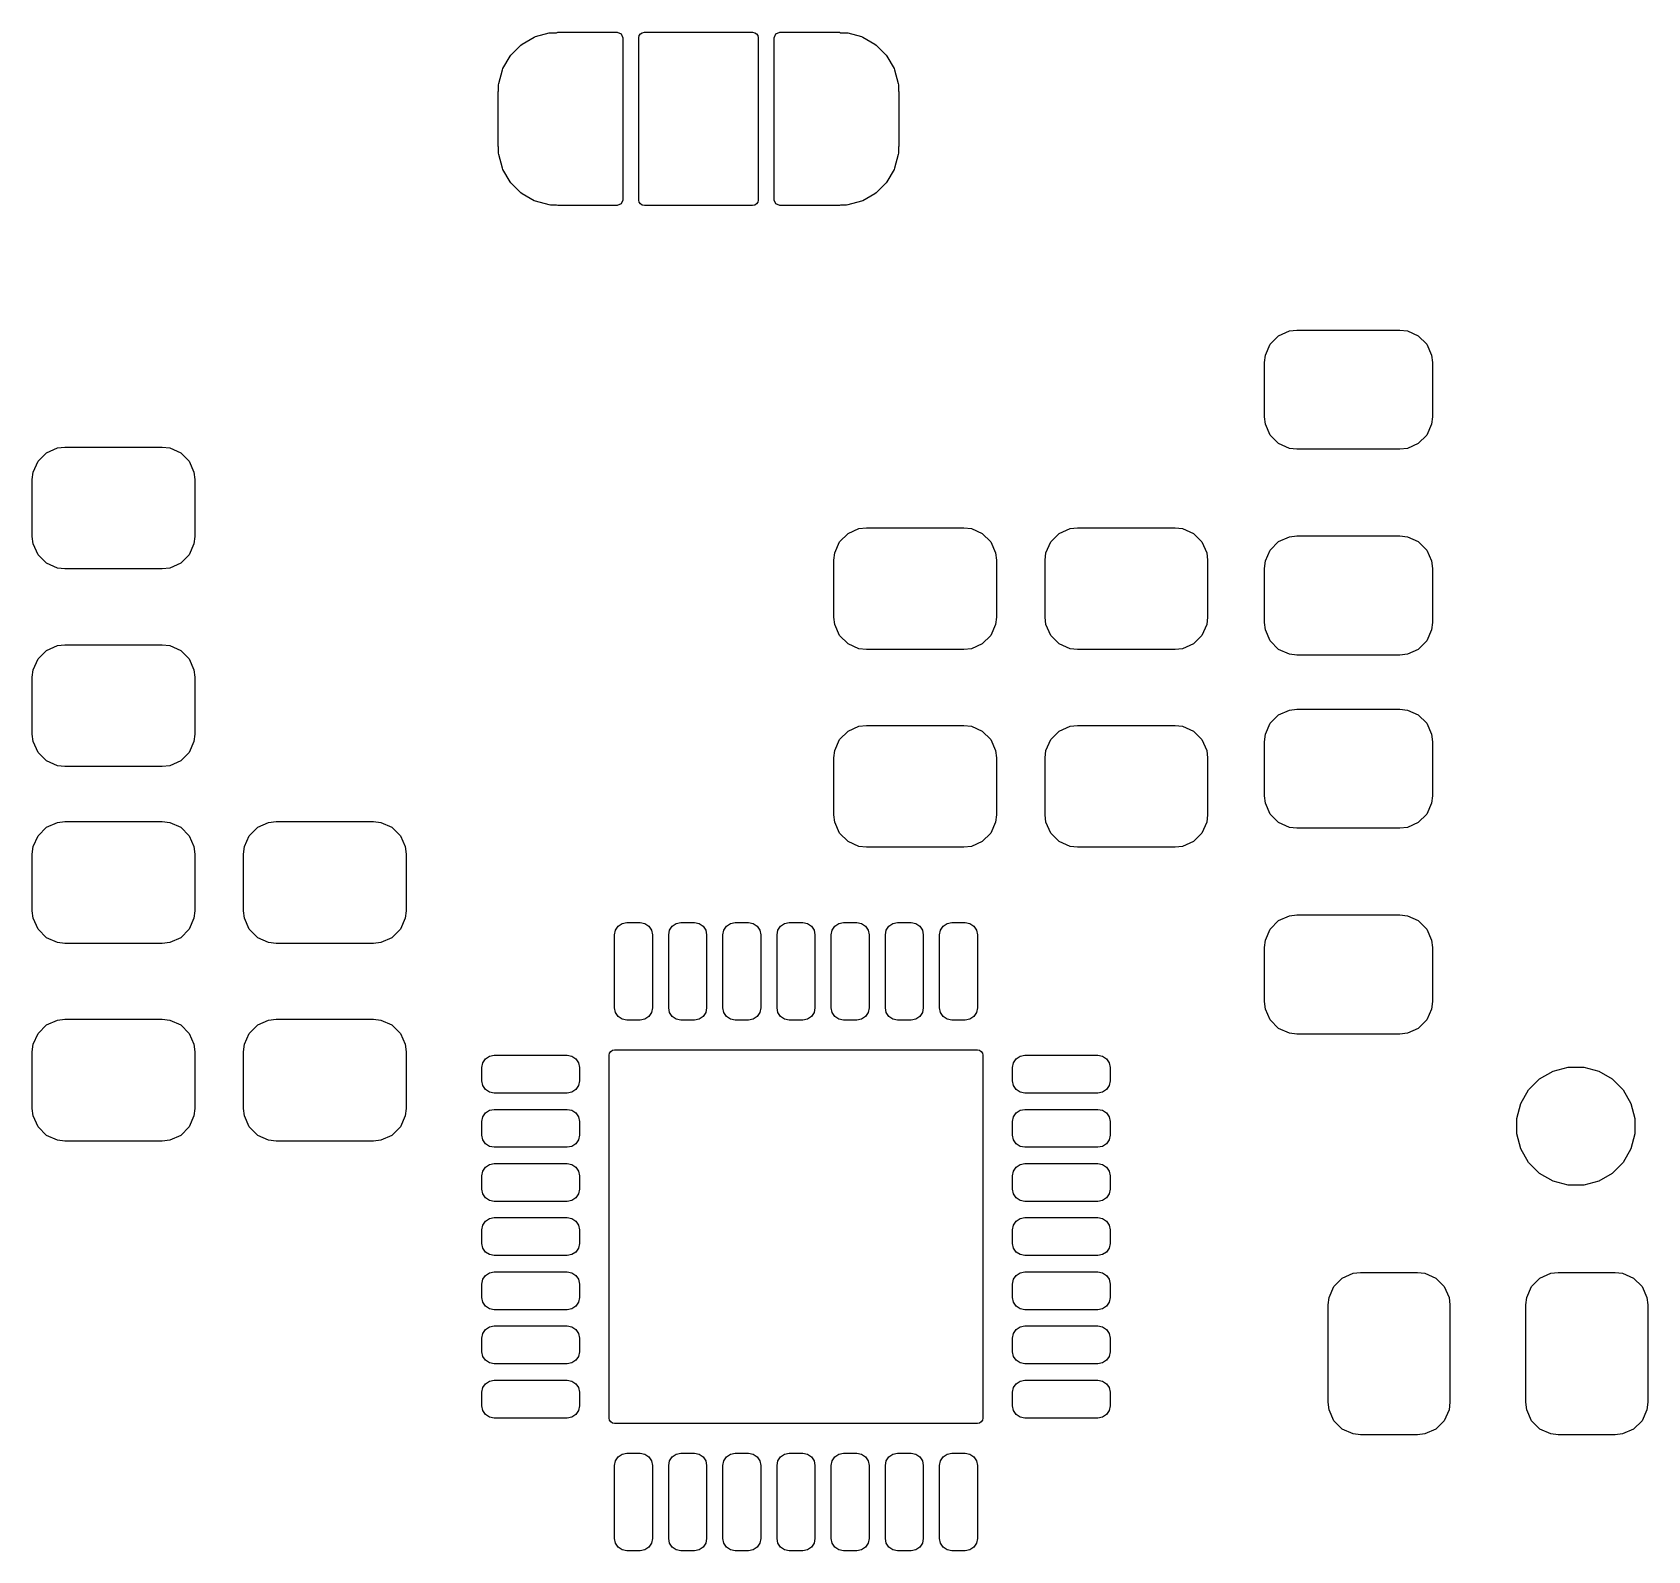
# Model space of a CAD drawing. Header units: inches. Extents: x 0.27 to 5.32, y 0.14 to 3.22.
# Drawn here: x 2.789 to 3.376, y 1.453 to 2.005 of the extents above; entities that cross this region are included whole.
import ezdxf

# ---------------------------------------------------------------- set-up
doc = ezdxf.new("R2010")
doc.units = ezdxf.units.IN
doc.header["$MEASUREMENT"] = 0
doc.layers.add('BLACK', color=250, linetype='CONTINUOUS')

msp = doc.modelspace()

# ---------------------------------------------------------------- linework, layer by layer
at = {"layer": 'BLACK', "linetype": 'CONTINUOUS'}
for p, q in [((2.9668, 2.00063), (2.97125, 2.0032)), ((2.97125, 2.0032), (2.97172, 2.0034)), ((2.97172, 2.0034), (2.97668, 2.00473)), ((2.97668, 2.00473), (2.97719, 2.00479)), ((2.97719, 2.00479), (2.97936, 2.00479)), ((2.97936, 2.00479), (2.97976, 2.00496)), ((2.97976, 2.00496), (3.00142, 2.00496)), ((3.00142, 2.00496), (3.00281, 2.00438)), ((3.00281, 2.00438), (3.00339, 2.00299)), ((3.00339, 2.00299), (3.00339, 1.94394)), ((3.00929, 2.00299), (3.00944, 2.00375)), ((3.00929, 1.94394), (3.00929, 2.00299)), ((3.00944, 2.00375), (3.00987, 2.00438)), ((3.00987, 2.00438), (3.01051, 2.00481)), ((3.01051, 2.00481), (3.01126, 2.00496)), ((3.01126, 2.00496), (3.05063, 2.00496)), ((3.05063, 2.00496), (3.05138, 2.00481)), ((3.05138, 2.00481), (3.05202, 2.00438)), ((3.05202, 2.00438), (3.05245, 2.00375)), ((3.05245, 2.00375), (3.0526, 2.00299)), ((3.0526, 2.00299), (3.0526, 1.94394)), ((3.0585, 2.00299), (3.05908, 2.00438)), ((3.0585, 1.94394), (3.0585, 2.00299)), ((3.05908, 2.00438), (3.06047, 2.00496)), ((3.06047, 2.00496), (3.08213, 2.00496)), ((3.08213, 2.00496), (3.08253, 2.00479)), ((3.08253, 2.00479), (3.0847, 2.00479)), ((3.0847, 2.00479), (3.0852, 2.00473)), ((3.0852, 2.00473), (3.09017, 2.0034)), ((3.09017, 2.0034), (3.09064, 2.0032)), ((3.09064, 2.0032), (3.09509, 2.00063)), ((2.95987, 1.99182), (2.96244, 1.99627)), ((2.96244, 1.99627), (2.96275, 1.99668)), ((2.96275, 1.99668), (2.96639, 2.00032)), ((2.96639, 2.00032), (2.9668, 2.00063)), ((3.09509, 2.00063), (3.0955, 2.00032)), ((3.0955, 2.00032), (3.09914, 1.99668)), ((3.09914, 1.99668), (3.09945, 1.99627)), ((3.09945, 1.99627), (3.10202, 1.99182)), ((2.95835, 1.98639), (2.95968, 1.99135)), ((2.95968, 1.99135), (2.95987, 1.99182)), ((3.10202, 1.99182), (3.10221, 1.99135)), ((3.10221, 1.99135), (3.10354, 1.98639)), ((2.95828, 1.98588), (2.95835, 1.98639)), ((2.95828, 1.98371), (2.95828, 1.98588)), ((3.10354, 1.98639), (3.10361, 1.98588)), ((3.10361, 1.98588), (3.10361, 1.98371)), ((2.95811, 1.98331), (2.95828, 1.98371)), ((2.95811, 1.96362), (2.95811, 1.98331)), ((3.10361, 1.98371), (3.10378, 1.98331)), ((3.10378, 1.98331), (3.10378, 1.96362)), ((2.95828, 1.96322), (2.95811, 1.96362)), ((2.95828, 1.96105), (2.95828, 1.96322)), ((2.95835, 1.96054), (2.95828, 1.96105)), ((3.10361, 1.96105), (3.10354, 1.96054)), ((3.10378, 1.96362), (3.10361, 1.96322)), ((3.10361, 1.96322), (3.10361, 1.96105)), ((2.95968, 1.95558), (2.95835, 1.96054)), ((2.95987, 1.9551), (2.95968, 1.95558)), ((2.96244, 1.95065), (2.95987, 1.9551)), ((3.10202, 1.9551), (3.09945, 1.95065)), ((3.10221, 1.95558), (3.10202, 1.9551)), ((3.10354, 1.96054), (3.10221, 1.95558)), ((2.96275, 1.95025), (2.96244, 1.95065)), ((2.96639, 1.94661), (2.96275, 1.95025)), ((3.09914, 1.95025), (3.0955, 1.94661)), ((3.09945, 1.95065), (3.09914, 1.95025)), ((2.9668, 1.9463), (2.96639, 1.94661)), ((2.97125, 1.94373), (2.9668, 1.9463)), ((2.97172, 1.94353), (2.97125, 1.94373)), ((2.97668, 1.9422), (2.97172, 1.94353)), ((3.00339, 1.94394), (3.00281, 1.94255)), ((3.00944, 1.94318), (3.00929, 1.94394)), ((3.0526, 1.94394), (3.05245, 1.94318)), ((3.05908, 1.94255), (3.0585, 1.94394)), ((3.09017, 1.94353), (3.0852, 1.9422)), ((3.09064, 1.94373), (3.09017, 1.94353)), ((3.09509, 1.9463), (3.09064, 1.94373)), ((3.0955, 1.94661), (3.09509, 1.9463)), ((2.97719, 1.94214), (2.97668, 1.9422)), ((2.97936, 1.94214), (2.97719, 1.94214)), ((2.97976, 1.94197), (2.97936, 1.94214)), ((3.00142, 1.94197), (2.97976, 1.94197)), ((3.00281, 1.94255), (3.00142, 1.94197)), ((3.00987, 1.94255), (3.00944, 1.94318)), ((3.01051, 1.94212), (3.00987, 1.94255)), ((3.01126, 1.94197), (3.01051, 1.94212)), ((3.05063, 1.94197), (3.01126, 1.94197)), ((3.05138, 1.94212), (3.05063, 1.94197)), ((3.05202, 1.94255), (3.05138, 1.94212)), ((3.05245, 1.94318), (3.05202, 1.94255)), ((3.06047, 1.94197), (3.05908, 1.94255)), ((3.08213, 1.94197), (3.06047, 1.94197)), ((3.08253, 1.94214), (3.08213, 1.94197)), ((3.0847, 1.94214), (3.08253, 1.94214)), ((3.0852, 1.9422), (3.0847, 1.94214)), ((3.24179, 1.89463), (3.24576, 1.89638)), ((3.24576, 1.89638), (3.24846, 1.89669)), ((3.24846, 1.89669), (3.28587, 1.89669)), ((3.28587, 1.89669), (3.28857, 1.89638)), ((3.28857, 1.89638), (3.29254, 1.89463)), ((3.23697, 1.88759), (3.23872, 1.89156)), ((3.23872, 1.89156), (3.24179, 1.89463)), ((3.29254, 1.89463), (3.29561, 1.89156)), ((3.29561, 1.89156), (3.29736, 1.88759)), ((3.23665, 1.88488), (3.23697, 1.88759)), ((3.23665, 1.8652), (3.23665, 1.88488)), ((3.29736, 1.88759), (3.29768, 1.88488)), ((3.29768, 1.88488), (3.29768, 1.8652)), ((3.23697, 1.86249), (3.23665, 1.8652)), ((3.23872, 1.85852), (3.23697, 1.86249)), ((3.29736, 1.86249), (3.29561, 1.85852)), ((3.29768, 1.8652), (3.29736, 1.86249)), ((3.24179, 1.85545), (3.23872, 1.85852)), ((3.24576, 1.8537), (3.24179, 1.85545)), ((3.29254, 1.85545), (3.28857, 1.8537)), ((3.29561, 1.85852), (3.29254, 1.85545)), ((2.79089, 1.84904), (2.79396, 1.85211)), ((2.79396, 1.85211), (2.79793, 1.85386)), ((2.79793, 1.85386), (2.80063, 1.85417)), ((2.80063, 1.85417), (2.83606, 1.85417)), ((2.83606, 1.85417), (2.83877, 1.85386)), ((2.83877, 1.85386), (2.84274, 1.85211)), ((2.84274, 1.85211), (2.84581, 1.84904)), ((3.24846, 1.85339), (3.24576, 1.8537)), ((3.28587, 1.85339), (3.24846, 1.85339)), ((3.28857, 1.8537), (3.28587, 1.85339)), ((2.78882, 1.84236), (2.78913, 1.84507)), ((2.78913, 1.84507), (2.79089, 1.84904)), ((2.84581, 1.84904), (2.84756, 1.84507)), ((2.84756, 1.84507), (2.84787, 1.84236)), ((2.78882, 1.82169), (2.78882, 1.84236)), ((2.84787, 1.84236), (2.84787, 1.82169)), ((2.78913, 1.81899), (2.78882, 1.82169)), ((2.84787, 1.82169), (2.84756, 1.81899)), ((3.08222, 1.81971), (3.08529, 1.82278)), ((3.08529, 1.82278), (3.08926, 1.82453)), ((3.08926, 1.82453), (3.09197, 1.82484)), ((3.09197, 1.82484), (3.1274, 1.82484)), ((3.1274, 1.82484), (3.13011, 1.82453)), ((3.13011, 1.82453), (3.13408, 1.82278)), ((3.13408, 1.82278), (3.13715, 1.81971)), ((3.159, 1.81971), (3.16207, 1.82278)), ((3.16207, 1.82278), (3.16604, 1.82453)), ((3.16604, 1.82453), (3.16874, 1.82484)), ((3.16874, 1.82484), (3.20417, 1.82484)), ((3.20417, 1.82484), (3.20688, 1.82453)), ((3.20688, 1.82453), (3.21085, 1.82278)), ((3.21085, 1.82278), (3.21392, 1.81971)), ((3.24179, 1.81982), (3.24576, 1.82158)), ((3.24576, 1.82158), (3.24846, 1.82189)), ((3.24846, 1.82189), (3.28587, 1.82189)), ((3.28587, 1.82189), (3.28857, 1.82158)), ((3.28857, 1.82158), (3.29254, 1.81982)), ((2.79089, 1.81502), (2.78913, 1.81899)), ((2.79396, 1.81195), (2.79089, 1.81502)), ((2.84581, 1.81502), (2.84274, 1.81195)), ((2.84756, 1.81899), (2.84581, 1.81502)), ((3.08016, 1.81303), (3.08047, 1.81574)), ((3.08047, 1.81574), (3.08222, 1.81971)), ((3.13715, 1.81971), (3.1389, 1.81574)), ((3.1389, 1.81574), (3.13921, 1.81303)), ((3.15693, 1.81303), (3.15724, 1.81574)), ((3.15724, 1.81574), (3.159, 1.81971)), ((3.21392, 1.81971), (3.21567, 1.81574)), ((3.21567, 1.81574), (3.21598, 1.81303)), ((3.23697, 1.81278), (3.23872, 1.81675)), ((3.23872, 1.81675), (3.24179, 1.81982)), ((3.29254, 1.81982), (3.29561, 1.81675)), ((3.29561, 1.81675), (3.29736, 1.81278)), ((2.79793, 1.8102), (2.79396, 1.81195)), ((2.80063, 1.80988), (2.79793, 1.8102)), ((2.83606, 1.80988), (2.80063, 1.80988)), ((2.83877, 1.8102), (2.83606, 1.80988)), ((2.84274, 1.81195), (2.83877, 1.8102)), ((3.08016, 1.79236), (3.08016, 1.81303)), ((3.13921, 1.81303), (3.13921, 1.79236)), ((3.15693, 1.79236), (3.15693, 1.81303)), ((3.21598, 1.81303), (3.21598, 1.79236)), ((3.23665, 1.81008), (3.23697, 1.81278)), ((3.23665, 1.79039), (3.23665, 1.81008)), ((3.29736, 1.81278), (3.29768, 1.81008)), ((3.29768, 1.81008), (3.29768, 1.79039)), ((3.08047, 1.78966), (3.08016, 1.79236)), ((3.13921, 1.79236), (3.1389, 1.78966)), ((3.15724, 1.78966), (3.15693, 1.79236)), ((3.21598, 1.79236), (3.21567, 1.78966)), ((3.08222, 1.78569), (3.08047, 1.78966)), ((3.08529, 1.78262), (3.08222, 1.78569)), ((3.13715, 1.78569), (3.13408, 1.78262)), ((3.1389, 1.78966), (3.13715, 1.78569)), ((3.159, 1.78569), (3.15724, 1.78966)), ((3.16207, 1.78262), (3.159, 1.78569)), ((3.21392, 1.78569), (3.21085, 1.78262)), ((3.21567, 1.78966), (3.21392, 1.78569)), ((3.23697, 1.78769), (3.23665, 1.79039)), ((3.23872, 1.78372), (3.23697, 1.78769)), ((3.29736, 1.78769), (3.29561, 1.78372)), ((3.29768, 1.79039), (3.29736, 1.78769)), ((2.79089, 1.77719), (2.79396, 1.78026)), ((2.79396, 1.78026), (2.79793, 1.78201)), ((2.79793, 1.78201), (2.80063, 1.78232)), ((2.80063, 1.78232), (2.83606, 1.78232)), ((2.83606, 1.78232), (2.83877, 1.78201)), ((2.83877, 1.78201), (2.84274, 1.78026)), ((2.84274, 1.78026), (2.84581, 1.77719)), ((3.08926, 1.78086), (3.08529, 1.78262)), ((3.09197, 1.78055), (3.08926, 1.78086)), ((3.1274, 1.78055), (3.09197, 1.78055)), ((3.13011, 1.78086), (3.1274, 1.78055)), ((3.13408, 1.78262), (3.13011, 1.78086)), ((3.16604, 1.78086), (3.16207, 1.78262)), ((3.16874, 1.78055), (3.16604, 1.78086)), ((3.20417, 1.78055), (3.16874, 1.78055)), ((3.20688, 1.78086), (3.20417, 1.78055)), ((3.21085, 1.78262), (3.20688, 1.78086)), ((3.24179, 1.78065), (3.23872, 1.78372)), ((3.24576, 1.7789), (3.24179, 1.78065)), ((3.29254, 1.78065), (3.28857, 1.7789)), ((3.29561, 1.78372), (3.29254, 1.78065)), ((2.78882, 1.77051), (2.78913, 1.77322)), ((2.78913, 1.77322), (2.79089, 1.77719)), ((2.84581, 1.77719), (2.84756, 1.77322)), ((2.84756, 1.77322), (2.84787, 1.77051)), ((3.24846, 1.77858), (3.24576, 1.7789)), ((3.28587, 1.77858), (3.24846, 1.77858)), ((3.28857, 1.7789), (3.28587, 1.77858)), ((2.78882, 1.74984), (2.78882, 1.77051)), ((2.84787, 1.77051), (2.84787, 1.74984)), ((3.23872, 1.75376), (3.24179, 1.75683)), ((3.24179, 1.75683), (3.24576, 1.75858)), ((3.24576, 1.75858), (3.24846, 1.7589)), ((3.24846, 1.7589), (3.28587, 1.7589)), ((3.28587, 1.7589), (3.28857, 1.75858)), ((3.28857, 1.75858), (3.29254, 1.75683)), ((3.29254, 1.75683), (3.29561, 1.75376)), ((2.78913, 1.74714), (2.78882, 1.74984)), ((2.84787, 1.74984), (2.84756, 1.74714)), ((3.08222, 1.74786), (3.08529, 1.75093)), ((3.08529, 1.75093), (3.08926, 1.75268)), ((3.08926, 1.75268), (3.09197, 1.75299)), ((3.09197, 1.75299), (3.1274, 1.75299)), ((3.1274, 1.75299), (3.13011, 1.75268)), ((3.13011, 1.75268), (3.13408, 1.75093)), ((3.13408, 1.75093), (3.13715, 1.74786)), ((3.159, 1.74786), (3.16207, 1.75093)), ((3.16207, 1.75093), (3.16604, 1.75268)), ((3.16604, 1.75268), (3.16874, 1.75299)), ((3.16874, 1.75299), (3.20417, 1.75299)), ((3.20417, 1.75299), (3.20688, 1.75268)), ((3.20688, 1.75268), (3.21085, 1.75093)), ((3.21085, 1.75093), (3.21392, 1.74786)), ((3.23665, 1.74709), (3.23697, 1.74979)), ((3.23697, 1.74979), (3.23872, 1.75376)), ((3.29561, 1.75376), (3.29736, 1.74979)), ((3.29736, 1.74979), (3.29768, 1.74709)), ((2.79089, 1.74317), (2.78913, 1.74714)), ((2.84756, 1.74714), (2.84581, 1.74317)), ((3.08016, 1.74118), (3.08047, 1.74389)), ((3.08047, 1.74389), (3.08222, 1.74786)), ((3.13715, 1.74786), (3.1389, 1.74389)), ((3.1389, 1.74389), (3.13921, 1.74118)), ((3.15693, 1.74118), (3.15724, 1.74389)), ((3.15724, 1.74389), (3.159, 1.74786)), ((3.21392, 1.74786), (3.21567, 1.74389)), ((3.21567, 1.74389), (3.21598, 1.74118)), ((3.23665, 1.7274), (3.23665, 1.74709)), ((3.29768, 1.74709), (3.29768, 1.7274)), ((2.79396, 1.7401), (2.79089, 1.74317)), ((2.79793, 1.73835), (2.79396, 1.7401)), ((2.80063, 1.73803), (2.79793, 1.73835)), ((2.83606, 1.73803), (2.80063, 1.73803)), ((2.83877, 1.73835), (2.83606, 1.73803)), ((2.84274, 1.7401), (2.83877, 1.73835)), ((2.84581, 1.74317), (2.84274, 1.7401)), ((3.08016, 1.72051), (3.08016, 1.74118)), ((3.13921, 1.74118), (3.13921, 1.72051)), ((3.15693, 1.72051), (3.15693, 1.74118)), ((3.21598, 1.74118), (3.21598, 1.72051)), ((3.23697, 1.7247), (3.23665, 1.7274)), ((3.29768, 1.7274), (3.29736, 1.7247)), ((3.08047, 1.71781), (3.08016, 1.72051)), ((3.13921, 1.72051), (3.1389, 1.71781)), ((3.15724, 1.71781), (3.15693, 1.72051)), ((3.21598, 1.72051), (3.21567, 1.71781)), ((3.23872, 1.72073), (3.23697, 1.7247)), ((3.24179, 1.71766), (3.23872, 1.72073)), ((3.29561, 1.72073), (3.29254, 1.71766)), ((3.29736, 1.7247), (3.29561, 1.72073)), ((2.79089, 1.71291), (2.79396, 1.71598)), ((2.79396, 1.71598), (2.79793, 1.71774)), ((2.79793, 1.71774), (2.80063, 1.71805)), ((2.80063, 1.71805), (2.83606, 1.71805)), ((2.83606, 1.71805), (2.83877, 1.71774)), ((2.83877, 1.71774), (2.84274, 1.71598)), ((2.84274, 1.71598), (2.84581, 1.71291)), ((2.86766, 1.71291), (2.87073, 1.71598)), ((2.87073, 1.71598), (2.8747, 1.71774)), ((2.8747, 1.71774), (2.8774, 1.71805)), ((2.8774, 1.71805), (2.91283, 1.71805)), ((2.91283, 1.71805), (2.91554, 1.71774)), ((2.91554, 1.71774), (2.91951, 1.71598)), ((2.91951, 1.71598), (2.92258, 1.71291)), ((3.08222, 1.71384), (3.08047, 1.71781)), ((3.1389, 1.71781), (3.13715, 1.71384)), ((3.159, 1.71384), (3.15724, 1.71781)), ((3.21567, 1.71781), (3.21392, 1.71384)), ((3.24576, 1.7159), (3.24179, 1.71766)), ((3.24846, 1.71559), (3.24576, 1.7159)), ((3.28587, 1.71559), (3.24846, 1.71559)), ((3.28857, 1.7159), (3.28587, 1.71559)), ((3.29254, 1.71766), (3.28857, 1.7159)), ((2.78882, 1.70624), (2.78913, 1.70894)), ((2.78913, 1.70894), (2.79089, 1.71291)), ((2.84581, 1.71291), (2.84756, 1.70894)), ((2.84756, 1.70894), (2.84787, 1.70624)), ((2.86559, 1.70624), (2.8659, 1.70894)), ((2.8659, 1.70894), (2.86766, 1.71291)), ((2.92258, 1.71291), (2.92433, 1.70894)), ((2.92433, 1.70894), (2.92465, 1.70624)), ((3.08529, 1.71077), (3.08222, 1.71384)), ((3.08926, 1.70901), (3.08529, 1.71077)), ((3.09197, 1.7087), (3.08926, 1.70901)), ((3.1274, 1.7087), (3.09197, 1.7087)), ((3.13011, 1.70901), (3.1274, 1.7087)), ((3.13408, 1.71077), (3.13011, 1.70901)), ((3.13715, 1.71384), (3.13408, 1.71077)), ((3.16207, 1.71077), (3.159, 1.71384)), ((3.16604, 1.70901), (3.16207, 1.71077)), ((3.16874, 1.7087), (3.16604, 1.70901)), ((3.20417, 1.7087), (3.16874, 1.7087)), ((3.20688, 1.70901), (3.20417, 1.7087)), ((3.21085, 1.71077), (3.20688, 1.70901)), ((3.21392, 1.71384), (3.21085, 1.71077)), ((2.78882, 1.68557), (2.78882, 1.70624)), ((2.84787, 1.70624), (2.84787, 1.68557)), ((2.86559, 1.68557), (2.86559, 1.70624)), ((2.92465, 1.70624), (2.92465, 1.68557)), ((2.78913, 1.68287), (2.78882, 1.68557)), ((2.84787, 1.68557), (2.84756, 1.68287)), ((2.8659, 1.68287), (2.86559, 1.68557)), ((2.92465, 1.68557), (2.92433, 1.68287)), ((2.79089, 1.6789), (2.78913, 1.68287)), ((2.84756, 1.68287), (2.84581, 1.6789)), ((2.86766, 1.6789), (2.8659, 1.68287)), ((2.92433, 1.68287), (2.92258, 1.6789)), ((3.00077, 1.6786), (3.00173, 1.68004)), ((3.00173, 1.68004), (3.00317, 1.681)), ((3.00317, 1.681), (3.00486, 1.68134)), ((3.00486, 1.68134), (3.00978, 1.68134)), ((3.00978, 1.68134), (3.01148, 1.681)), ((3.01148, 1.681), (3.01292, 1.68004)), ((3.01292, 1.68004), (3.01388, 1.6786)), ((3.02046, 1.6786), (3.02142, 1.68004)), ((3.02142, 1.68004), (3.02285, 1.681)), ((3.02285, 1.681), (3.02455, 1.68134)), ((3.02455, 1.68134), (3.02947, 1.68134)), ((3.02947, 1.68134), (3.03116, 1.681)), ((3.03116, 1.681), (3.0326, 1.68004)), ((3.0326, 1.68004), (3.03356, 1.6786)), ((3.04014, 1.6786), (3.0411, 1.68004)), ((3.0411, 1.68004), (3.04254, 1.681)), ((3.04254, 1.681), (3.04423, 1.68134)), ((3.04423, 1.68134), (3.04915, 1.68134)), ((3.04915, 1.68134), (3.05085, 1.681)), ((3.05085, 1.681), (3.05229, 1.68004)), ((3.05229, 1.68004), (3.05325, 1.6786)), ((3.05983, 1.6786), (3.06079, 1.68004)), ((3.06079, 1.68004), (3.06222, 1.681)), ((3.06222, 1.681), (3.06392, 1.68134)), ((3.06392, 1.68134), (3.06884, 1.68134)), ((3.06884, 1.68134), (3.07053, 1.681)), ((3.07053, 1.681), (3.07197, 1.68004)), ((3.07197, 1.68004), (3.07293, 1.6786)), ((3.07951, 1.6786), (3.08047, 1.68004)), ((3.08047, 1.68004), (3.08191, 1.681)), ((3.08191, 1.681), (3.0836, 1.68134)), ((3.0836, 1.68134), (3.08852, 1.68134)), ((3.08852, 1.68134), (3.09022, 1.681)), ((3.09022, 1.681), (3.09166, 1.68004)), ((3.09166, 1.68004), (3.09262, 1.6786)), ((3.0992, 1.6786), (3.10016, 1.68004)), ((3.10016, 1.68004), (3.10159, 1.681)), ((3.10159, 1.681), (3.10329, 1.68134)), ((3.10329, 1.68134), (3.10821, 1.68134)), ((3.10821, 1.68134), (3.1099, 1.681)), ((3.1099, 1.681), (3.11134, 1.68004)), ((3.11134, 1.68004), (3.1123, 1.6786)), ((3.11888, 1.6786), (3.11984, 1.68004)), ((3.11984, 1.68004), (3.12128, 1.681)), ((3.12128, 1.681), (3.12297, 1.68134)), ((3.12297, 1.68134), (3.12789, 1.68134)), ((3.12789, 1.68134), (3.12959, 1.681)), ((3.12959, 1.681), (3.13103, 1.68004)), ((3.13103, 1.68004), (3.13199, 1.6786)), ((3.23872, 1.67896), (3.24179, 1.68203)), ((3.24179, 1.68203), (3.24576, 1.68378)), ((3.24576, 1.68378), (3.24846, 1.68409)), ((3.24846, 1.68409), (3.28587, 1.68409)), ((3.28587, 1.68409), (3.28857, 1.68378)), ((3.28857, 1.68378), (3.29254, 1.68203)), ((3.29254, 1.68203), (3.29561, 1.67896)), ((2.79396, 1.67583), (2.79089, 1.6789)), ((2.79793, 1.67407), (2.79396, 1.67583)), ((2.80063, 1.67376), (2.79793, 1.67407)), ((2.83606, 1.67376), (2.80063, 1.67376)), ((2.83877, 1.67407), (2.83606, 1.67376)), ((2.84274, 1.67583), (2.83877, 1.67407)), ((2.84581, 1.6789), (2.84274, 1.67583)), ((2.87073, 1.67583), (2.86766, 1.6789)), ((2.8747, 1.67407), (2.87073, 1.67583)), ((2.8774, 1.67376), (2.8747, 1.67407)), ((2.91283, 1.67376), (2.8774, 1.67376)), ((2.91554, 1.67407), (2.91283, 1.67376)), ((2.91951, 1.67583), (2.91554, 1.67407)), ((2.92258, 1.6789), (2.91951, 1.67583)), ((3.00043, 1.67691), (3.00077, 1.6786)), ((3.00043, 1.65033), (3.00043, 1.67691)), ((3.01388, 1.6786), (3.01421, 1.67691)), ((3.01421, 1.67691), (3.01421, 1.65033)), ((3.02012, 1.67691), (3.02046, 1.6786)), ((3.02012, 1.65033), (3.02012, 1.67691)), ((3.03356, 1.6786), (3.0339, 1.67691)), ((3.0339, 1.67691), (3.0339, 1.65033)), ((3.0398, 1.67691), (3.04014, 1.6786)), ((3.0398, 1.65033), (3.0398, 1.67691)), ((3.05325, 1.6786), (3.05358, 1.67691)), ((3.05358, 1.67691), (3.05358, 1.65033)), ((3.05949, 1.67691), (3.05983, 1.6786)), ((3.05949, 1.65033), (3.05949, 1.67691)), ((3.07293, 1.6786), (3.07327, 1.67691)), ((3.07327, 1.67691), (3.07327, 1.65033)), ((3.07917, 1.67691), (3.07951, 1.6786)), ((3.07917, 1.65033), (3.07917, 1.67691)), ((3.09262, 1.6786), (3.09295, 1.67691)), ((3.09295, 1.67691), (3.09295, 1.65033)), ((3.09886, 1.67691), (3.0992, 1.6786)), ((3.09886, 1.65033), (3.09886, 1.67691)), ((3.1123, 1.6786), (3.11264, 1.67691)), ((3.11264, 1.67691), (3.11264, 1.65033)), ((3.11854, 1.67691), (3.11888, 1.6786)), ((3.11854, 1.65033), (3.11854, 1.67691)), ((3.13199, 1.6786), (3.13232, 1.67691)), ((3.13232, 1.67691), (3.13232, 1.65033)), ((3.23665, 1.67228), (3.23697, 1.67499)), ((3.23697, 1.67499), (3.23872, 1.67896)), ((3.29561, 1.67896), (3.29736, 1.67499)), ((3.29736, 1.67499), (3.29768, 1.67228)), ((3.23665, 1.6526), (3.23665, 1.67228)), ((3.29768, 1.67228), (3.29768, 1.6526)), ((3.00077, 1.64864), (3.00043, 1.65033)), ((3.01421, 1.65033), (3.01388, 1.64864)), ((3.02046, 1.64864), (3.02012, 1.65033)), ((3.0339, 1.65033), (3.03356, 1.64864)), ((3.04014, 1.64864), (3.0398, 1.65033)), ((3.05358, 1.65033), (3.05325, 1.64864)), ((3.05983, 1.64864), (3.05949, 1.65033)), ((3.07327, 1.65033), (3.07293, 1.64864)), ((3.07951, 1.64864), (3.07917, 1.65033)), ((3.09295, 1.65033), (3.09262, 1.64864)), ((3.0992, 1.64864), (3.09886, 1.65033)), ((3.11264, 1.65033), (3.1123, 1.64864)), ((3.11888, 1.64864), (3.11854, 1.65033)), ((3.13232, 1.65033), (3.13199, 1.64864)), ((3.23697, 1.64989), (3.23665, 1.6526)), ((3.23872, 1.64592), (3.23697, 1.64989)), ((3.29736, 1.64989), (3.29561, 1.64592)), ((3.29768, 1.6526), (3.29736, 1.64989)), ((2.79089, 1.64106), (2.79396, 1.64413)), ((2.79396, 1.64413), (2.79793, 1.64589)), ((2.79793, 1.64589), (2.80063, 1.6462)), ((2.80063, 1.6462), (2.83606, 1.6462)), ((2.83606, 1.6462), (2.83877, 1.64589)), ((2.83877, 1.64589), (2.84274, 1.64413)), ((2.84274, 1.64413), (2.84581, 1.64106)), ((2.86766, 1.64106), (2.87073, 1.64413)), ((2.87073, 1.64413), (2.8747, 1.64589)), ((2.8747, 1.64589), (2.8774, 1.6462)), ((2.8774, 1.6462), (2.91283, 1.6462)), ((2.91283, 1.6462), (2.91554, 1.64589)), ((2.91554, 1.64589), (2.91951, 1.64413)), ((2.91951, 1.64413), (2.92258, 1.64106)), ((3.00173, 1.6472), (3.00077, 1.64864)), ((3.00317, 1.64624), (3.00173, 1.6472)), ((3.00486, 1.64591), (3.00317, 1.64624)), ((3.00978, 1.64591), (3.00486, 1.64591)), ((3.01148, 1.64624), (3.00978, 1.64591)), ((3.01292, 1.6472), (3.01148, 1.64624)), ((3.01388, 1.64864), (3.01292, 1.6472)), ((3.02142, 1.6472), (3.02046, 1.64864)), ((3.02285, 1.64624), (3.02142, 1.6472)), ((3.02455, 1.64591), (3.02285, 1.64624)), ((3.02947, 1.64591), (3.02455, 1.64591)), ((3.03116, 1.64624), (3.02947, 1.64591)), ((3.0326, 1.6472), (3.03116, 1.64624)), ((3.03356, 1.64864), (3.0326, 1.6472)), ((3.0411, 1.6472), (3.04014, 1.64864)), ((3.04254, 1.64624), (3.0411, 1.6472)), ((3.04423, 1.64591), (3.04254, 1.64624)), ((3.04915, 1.64591), (3.04423, 1.64591)), ((3.05085, 1.64624), (3.04915, 1.64591)), ((3.05229, 1.6472), (3.05085, 1.64624)), ((3.05325, 1.64864), (3.05229, 1.6472)), ((3.06079, 1.6472), (3.05983, 1.64864)), ((3.06222, 1.64624), (3.06079, 1.6472)), ((3.06392, 1.64591), (3.06222, 1.64624)), ((3.06884, 1.64591), (3.06392, 1.64591)), ((3.07053, 1.64624), (3.06884, 1.64591)), ((3.07197, 1.6472), (3.07053, 1.64624)), ((3.07293, 1.64864), (3.07197, 1.6472)), ((3.08047, 1.6472), (3.07951, 1.64864)), ((3.08191, 1.64624), (3.08047, 1.6472)), ((3.0836, 1.64591), (3.08191, 1.64624)), ((3.08852, 1.64591), (3.0836, 1.64591)), ((3.09022, 1.64624), (3.08852, 1.64591)), ((3.09166, 1.6472), (3.09022, 1.64624)), ((3.09262, 1.64864), (3.09166, 1.6472)), ((3.10016, 1.6472), (3.0992, 1.64864)), ((3.10159, 1.64624), (3.10016, 1.6472)), ((3.10329, 1.64591), (3.10159, 1.64624)), ((3.10821, 1.64591), (3.10329, 1.64591)), ((3.1099, 1.64624), (3.10821, 1.64591)), ((3.11134, 1.6472), (3.1099, 1.64624)), ((3.1123, 1.64864), (3.11134, 1.6472)), ((3.11984, 1.6472), (3.11888, 1.64864)), ((3.12128, 1.64624), (3.11984, 1.6472)), ((3.12297, 1.64591), (3.12128, 1.64624)), ((3.12789, 1.64591), (3.12297, 1.64591)), ((3.12959, 1.64624), (3.12789, 1.64591)), ((3.13103, 1.6472), (3.12959, 1.64624)), ((3.13199, 1.64864), (3.13103, 1.6472)), ((3.24179, 1.64285), (3.23872, 1.64592)), ((3.29561, 1.64592), (3.29254, 1.64285)), ((2.78913, 1.63709), (2.79089, 1.64106)), ((2.84581, 1.64106), (2.84756, 1.63709)), ((2.8659, 1.63709), (2.86766, 1.64106)), ((2.92258, 1.64106), (2.92433, 1.63709)), ((3.24576, 1.6411), (3.24179, 1.64285)), ((3.24846, 1.64079), (3.24576, 1.6411)), ((3.28587, 1.64079), (3.24846, 1.64079)), ((3.28857, 1.6411), (3.28587, 1.64079)), ((3.29254, 1.64285), (3.28857, 1.6411)), ((2.78882, 1.63439), (2.78913, 1.63709)), ((2.78882, 1.61372), (2.78882, 1.63439)), ((2.84756, 1.63709), (2.84787, 1.63439)), ((2.84787, 1.63439), (2.84787, 1.61372)), ((2.86559, 1.63439), (2.8659, 1.63709)), ((2.86559, 1.61372), (2.86559, 1.63439)), ((2.92433, 1.63709), (2.92465, 1.63439)), ((2.92465, 1.63439), (2.92465, 1.61372)), ((2.9535, 1.63181), (2.95494, 1.63277)), ((2.95494, 1.63277), (2.95663, 1.63311)), ((2.95663, 1.63311), (2.98321, 1.63311)), ((2.98321, 1.63311), (2.9849, 1.63277)), ((2.9849, 1.63277), (2.98634, 1.63181)), ((2.99846, 1.63311), (2.99861, 1.63386)), ((2.99846, 1.50122), (2.99846, 1.63311)), ((2.99861, 1.63386), (2.99904, 1.6345)), ((2.99904, 1.6345), (2.99968, 1.63493)), ((2.99968, 1.63493), (3.00043, 1.63508)), ((3.00043, 1.63508), (3.13232, 1.63508)), ((3.13232, 1.63508), (3.13308, 1.63493)), ((3.13308, 1.63493), (3.13371, 1.6345)), ((3.13371, 1.6345), (3.13414, 1.63386)), ((3.13414, 1.63386), (3.13429, 1.63311)), ((3.13429, 1.63311), (3.13429, 1.50122)), ((3.14642, 1.63181), (3.14785, 1.63277)), ((3.14785, 1.63277), (3.14955, 1.63311)), ((3.14955, 1.63311), (3.17612, 1.63311)), ((3.17612, 1.63311), (3.17782, 1.63277)), ((3.17782, 1.63277), (3.17925, 1.63181)), ((2.9522, 1.62868), (2.95254, 1.63038)), ((2.9522, 1.62376), (2.9522, 1.62868)), ((2.95254, 1.63038), (2.9535, 1.63181)), ((2.98634, 1.63181), (2.9873, 1.63038)), ((2.9873, 1.63038), (2.98764, 1.62868)), ((2.98764, 1.62868), (2.98764, 1.62376)), ((3.14512, 1.62868), (3.14546, 1.63038)), ((3.14512, 1.62376), (3.14512, 1.62868)), ((3.14546, 1.63038), (3.14642, 1.63181)), ((3.17925, 1.63181), (3.18021, 1.63038)), ((3.18021, 1.63038), (3.18055, 1.62868)), ((3.18055, 1.62868), (3.18055, 1.62376)), ((3.33666, 1.6245), (3.34156, 1.62733)), ((3.34156, 1.62733), (3.34702, 1.62879)), ((3.34702, 1.62879), (3.35267, 1.62879)), ((3.35267, 1.62879), (3.35813, 1.62733)), ((3.35813, 1.62733), (3.36302, 1.6245)), ((2.95254, 1.62206), (2.9522, 1.62376)), ((2.9535, 1.62063), (2.95254, 1.62206)), ((2.95494, 1.61967), (2.9535, 1.62063)), ((2.98634, 1.62063), (2.9849, 1.61967)), ((2.9873, 1.62206), (2.98634, 1.62063)), ((2.98764, 1.62376), (2.9873, 1.62206)), ((3.14546, 1.62206), (3.14512, 1.62376)), ((3.14642, 1.62063), (3.14546, 1.62206)), ((3.14785, 1.61967), (3.14642, 1.62063)), ((3.17925, 1.62063), (3.17782, 1.61967)), ((3.18021, 1.62206), (3.17925, 1.62063)), ((3.18055, 1.62376), (3.18021, 1.62206)), ((3.32984, 1.61561), (3.33266, 1.6205)), ((3.33266, 1.6205), (3.33666, 1.6245)), ((3.36302, 1.6245), (3.36702, 1.6205)), ((3.36702, 1.6205), (3.36985, 1.61561)), ((2.95663, 1.61933), (2.95494, 1.61967)), ((2.98321, 1.61933), (2.95663, 1.61933)), ((2.9849, 1.61967), (2.98321, 1.61933)), ((3.14955, 1.61933), (3.14785, 1.61967)), ((3.17612, 1.61933), (3.14955, 1.61933)), ((3.17782, 1.61967), (3.17612, 1.61933)), ((3.32837, 1.61015), (3.32984, 1.61561)), ((3.36985, 1.61561), (3.37131, 1.61015)), ((2.78913, 1.61102), (2.78882, 1.61372)), ((2.79089, 1.60705), (2.78913, 1.61102)), ((2.84756, 1.61102), (2.84581, 1.60705)), ((2.84787, 1.61372), (2.84756, 1.61102)), ((2.8659, 1.61102), (2.86559, 1.61372)), ((2.86766, 1.60705), (2.8659, 1.61102)), ((2.92433, 1.61102), (2.92258, 1.60705)), ((2.92465, 1.61372), (2.92433, 1.61102)), ((2.9522, 1.609), (2.95254, 1.61069)), ((2.9522, 1.60407), (2.9522, 1.609)), ((2.95254, 1.61069), (2.9535, 1.61213)), ((2.9535, 1.61213), (2.95494, 1.61309)), ((2.95494, 1.61309), (2.95663, 1.61343)), ((2.95663, 1.61343), (2.98321, 1.61343)), ((2.98321, 1.61343), (2.9849, 1.61309)), ((2.9849, 1.61309), (2.98634, 1.61213)), ((2.98634, 1.61213), (2.9873, 1.61069)), ((2.9873, 1.61069), (2.98764, 1.609)), ((2.98764, 1.609), (2.98764, 1.60407)), ((3.14512, 1.609), (3.14546, 1.61069)), ((3.14512, 1.60407), (3.14512, 1.609)), ((3.14546, 1.61069), (3.14642, 1.61213)), ((3.14642, 1.61213), (3.14785, 1.61309)), ((3.14785, 1.61309), (3.14955, 1.61343)), ((3.14955, 1.61343), (3.17612, 1.61343)), ((3.17612, 1.61343), (3.17782, 1.61309)), ((3.17782, 1.61309), (3.17925, 1.61213)), ((3.17925, 1.61213), (3.18021, 1.61069)), ((3.18021, 1.61069), (3.18055, 1.609)), ((3.18055, 1.609), (3.18055, 1.60407)), ((3.32837, 1.6045), (3.32837, 1.61015)), ((3.37131, 1.61015), (3.37131, 1.6045)), ((2.79396, 1.60398), (2.79089, 1.60705)), ((2.79793, 1.60222), (2.79396, 1.60398)), ((2.84274, 1.60398), (2.83877, 1.60222)), ((2.84581, 1.60705), (2.84274, 1.60398)), ((2.87073, 1.60398), (2.86766, 1.60705)), ((2.8747, 1.60222), (2.87073, 1.60398)), ((2.91951, 1.60398), (2.91554, 1.60222)), ((2.92258, 1.60705), (2.91951, 1.60398)), ((2.95254, 1.60238), (2.9522, 1.60407)), ((2.98764, 1.60407), (2.9873, 1.60238)), ((3.14546, 1.60238), (3.14512, 1.60407)), ((3.18055, 1.60407), (3.18021, 1.60238)), ((3.32984, 1.59904), (3.32837, 1.6045)), ((3.37131, 1.6045), (3.36985, 1.59904)), ((2.80063, 1.60191), (2.79793, 1.60222)), ((2.83606, 1.60191), (2.80063, 1.60191)), ((2.83877, 1.60222), (2.83606, 1.60191)), ((2.8774, 1.60191), (2.8747, 1.60222)), ((2.91283, 1.60191), (2.8774, 1.60191)), ((2.91554, 1.60222), (2.91283, 1.60191)), ((2.9535, 1.60094), (2.95254, 1.60238)), ((2.95494, 1.59998), (2.9535, 1.60094)), ((2.95663, 1.59965), (2.95494, 1.59998)), ((2.98321, 1.59965), (2.95663, 1.59965)), ((2.9849, 1.59998), (2.98321, 1.59965)), ((2.98634, 1.60094), (2.9849, 1.59998)), ((2.9873, 1.60238), (2.98634, 1.60094)), ((3.14642, 1.60094), (3.14546, 1.60238)), ((3.14785, 1.59998), (3.14642, 1.60094)), ((3.14955, 1.59965), (3.14785, 1.59998)), ((3.17612, 1.59965), (3.14955, 1.59965)), ((3.17782, 1.59998), (3.17612, 1.59965)), ((3.17925, 1.60094), (3.17782, 1.59998)), ((3.18021, 1.60238), (3.17925, 1.60094)), ((3.33266, 1.59414), (3.32984, 1.59904)), ((3.36985, 1.59904), (3.36702, 1.59414)), ((2.95254, 1.59101), (2.9535, 1.59244)), ((2.9535, 1.59244), (2.95494, 1.5934)), ((2.95494, 1.5934), (2.95663, 1.59374)), ((2.95663, 1.59374), (2.98321, 1.59374)), ((2.98321, 1.59374), (2.9849, 1.5934)), ((2.9849, 1.5934), (2.98634, 1.59244)), ((2.98634, 1.59244), (2.9873, 1.59101)), ((3.14546, 1.59101), (3.14642, 1.59244)), ((3.14642, 1.59244), (3.14785, 1.5934)), ((3.14785, 1.5934), (3.14955, 1.59374)), ((3.14955, 1.59374), (3.17612, 1.59374)), ((3.17612, 1.59374), (3.17782, 1.5934)), ((3.17782, 1.5934), (3.17925, 1.59244)), ((3.17925, 1.59244), (3.18021, 1.59101)), ((3.33666, 1.59014), (3.33266, 1.59414)), ((3.36702, 1.59414), (3.36302, 1.59014)), ((2.9522, 1.58931), (2.95254, 1.59101)), ((2.9522, 1.58439), (2.9522, 1.58931)), ((2.9873, 1.59101), (2.98764, 1.58931)), ((2.98764, 1.58931), (2.98764, 1.58439)), ((3.14512, 1.58931), (3.14546, 1.59101)), ((3.14512, 1.58439), (3.14512, 1.58931)), ((3.18021, 1.59101), (3.18055, 1.58931)), ((3.18055, 1.58931), (3.18055, 1.58439)), ((3.34156, 1.58732), (3.33666, 1.59014)), ((3.34702, 1.58585), (3.34156, 1.58732)), ((3.35267, 1.58585), (3.34702, 1.58585)), ((3.35813, 1.58732), (3.35267, 1.58585)), ((3.36302, 1.59014), (3.35813, 1.58732)), ((2.95254, 1.58269), (2.9522, 1.58439)), ((2.9535, 1.58126), (2.95254, 1.58269)), ((2.95494, 1.5803), (2.9535, 1.58126)), ((2.95663, 1.57996), (2.95494, 1.5803)), ((2.98321, 1.57996), (2.95663, 1.57996)), ((2.9849, 1.5803), (2.98321, 1.57996)), ((2.98634, 1.58126), (2.9849, 1.5803)), ((2.9873, 1.58269), (2.98634, 1.58126)), ((2.98764, 1.58439), (2.9873, 1.58269)), ((3.14546, 1.58269), (3.14512, 1.58439)), ((3.14642, 1.58126), (3.14546, 1.58269)), ((3.14785, 1.5803), (3.14642, 1.58126)), ((3.14955, 1.57996), (3.14785, 1.5803)), ((3.17612, 1.57996), (3.14955, 1.57996)), ((3.17782, 1.5803), (3.17612, 1.57996)), ((3.17925, 1.58126), (3.17782, 1.5803)), ((3.18021, 1.58269), (3.17925, 1.58126)), ((3.18055, 1.58439), (3.18021, 1.58269)), ((2.9535, 1.57276), (2.95494, 1.57372)), ((2.95494, 1.57372), (2.95663, 1.57406)), ((2.95663, 1.57406), (2.98321, 1.57406)), ((2.98321, 1.57406), (2.9849, 1.57372)), ((2.9849, 1.57372), (2.98634, 1.57276)), ((3.14642, 1.57276), (3.14785, 1.57372)), ((3.14785, 1.57372), (3.14955, 1.57406)), ((3.14955, 1.57406), (3.17612, 1.57406)), ((3.17612, 1.57406), (3.17782, 1.57372)), ((3.17782, 1.57372), (3.17925, 1.57276)), ((2.9522, 1.56963), (2.95254, 1.57132)), ((2.9522, 1.5647), (2.9522, 1.56963)), ((2.95254, 1.57132), (2.9535, 1.57276)), ((2.98634, 1.57276), (2.9873, 1.57132)), ((2.9873, 1.57132), (2.98764, 1.56963)), ((2.98764, 1.56963), (2.98764, 1.5647)), ((3.14512, 1.56963), (3.14546, 1.57132)), ((3.14512, 1.5647), (3.14512, 1.56963)), ((3.14546, 1.57132), (3.14642, 1.57276)), ((3.17925, 1.57276), (3.18021, 1.57132)), ((3.18021, 1.57132), (3.18055, 1.56963)), ((3.18055, 1.56963), (3.18055, 1.5647)), ((2.95254, 1.56301), (2.9522, 1.5647)), ((2.9535, 1.56157), (2.95254, 1.56301)), ((2.9873, 1.56301), (2.98634, 1.56157)), ((2.98764, 1.5647), (2.9873, 1.56301)), ((3.14546, 1.56301), (3.14512, 1.5647)), ((3.14642, 1.56157), (3.14546, 1.56301)), ((3.18021, 1.56301), (3.17925, 1.56157)), ((3.18055, 1.5647), (3.18021, 1.56301)), ((2.95494, 1.56061), (2.9535, 1.56157)), ((2.95663, 1.56028), (2.95494, 1.56061)), ((2.98321, 1.56028), (2.95663, 1.56028)), ((2.9849, 1.56061), (2.98321, 1.56028)), ((2.98634, 1.56157), (2.9849, 1.56061)), ((3.14785, 1.56061), (3.14642, 1.56157)), ((3.14955, 1.56028), (3.14785, 1.56061)), ((3.17612, 1.56028), (3.14955, 1.56028)), ((3.17782, 1.56061), (3.17612, 1.56028)), ((3.17925, 1.56157), (3.17782, 1.56061)), ((2.9522, 1.54994), (2.95254, 1.55164)), ((2.95254, 1.55164), (2.9535, 1.55307)), ((2.9535, 1.55307), (2.95494, 1.55403)), ((2.95494, 1.55403), (2.95663, 1.55437)), ((2.95663, 1.55437), (2.98321, 1.55437)), ((2.98321, 1.55437), (2.9849, 1.55403)), ((2.9849, 1.55403), (2.98634, 1.55307)), ((2.98634, 1.55307), (2.9873, 1.55164)), ((2.9873, 1.55164), (2.98764, 1.54994)), ((3.14512, 1.54994), (3.14546, 1.55164)), ((3.14546, 1.55164), (3.14642, 1.55307)), ((3.14642, 1.55307), (3.14785, 1.55403)), ((3.14785, 1.55403), (3.14955, 1.55437)), ((3.14955, 1.55437), (3.17612, 1.55437)), ((3.17612, 1.55437), (3.17782, 1.55403)), ((3.17782, 1.55403), (3.17925, 1.55307)), ((3.17925, 1.55307), (3.18021, 1.55164)), ((3.18021, 1.55164), (3.18055, 1.54994)), ((3.26185, 1.54904), (3.26492, 1.55211)), ((3.26492, 1.55211), (3.26889, 1.55386)), ((3.26889, 1.55386), (3.27159, 1.55417)), ((3.27159, 1.55417), (3.29226, 1.55417)), ((3.29226, 1.55417), (3.29497, 1.55386)), ((3.29497, 1.55386), (3.29894, 1.55211)), ((3.29894, 1.55211), (3.30201, 1.54904)), ((3.3337, 1.54904), (3.33677, 1.55211)), ((3.33677, 1.55211), (3.34074, 1.55386)), ((3.34074, 1.55386), (3.34344, 1.55417)), ((3.34344, 1.55417), (3.36411, 1.55417)), ((3.36411, 1.55417), (3.36682, 1.55386)), ((3.36682, 1.55386), (3.37079, 1.55211)), ((3.37079, 1.55211), (3.37386, 1.54904)), ((2.9522, 1.54502), (2.9522, 1.54994)), ((2.95254, 1.54332), (2.9522, 1.54502)), ((2.98764, 1.54502), (2.9873, 1.54332)), ((2.98764, 1.54994), (2.98764, 1.54502)), ((3.14512, 1.54502), (3.14512, 1.54994)), ((3.14546, 1.54332), (3.14512, 1.54502)), ((3.18055, 1.54502), (3.18021, 1.54332)), ((3.18055, 1.54994), (3.18055, 1.54502)), ((3.25978, 1.54236), (3.2601, 1.54507)), ((3.2601, 1.54507), (3.26185, 1.54904)), ((3.30201, 1.54904), (3.30376, 1.54507)), ((3.30376, 1.54507), (3.30407, 1.54236)), ((3.33163, 1.54236), (3.33195, 1.54507)), ((3.33195, 1.54507), (3.3337, 1.54904)), ((3.37386, 1.54904), (3.37561, 1.54507)), ((3.37561, 1.54507), (3.37593, 1.54236)), ((2.9535, 1.54189), (2.95254, 1.54332)), ((2.95494, 1.54093), (2.9535, 1.54189)), ((2.95663, 1.54059), (2.95494, 1.54093)), ((2.98321, 1.54059), (2.95663, 1.54059)), ((2.9849, 1.54093), (2.98321, 1.54059)), ((2.98634, 1.54189), (2.9849, 1.54093)), ((2.9873, 1.54332), (2.98634, 1.54189)), ((3.14642, 1.54189), (3.14546, 1.54332)), ((3.14785, 1.54093), (3.14642, 1.54189)), ((3.14955, 1.54059), (3.14785, 1.54093)), ((3.17612, 1.54059), (3.14955, 1.54059)), ((3.17782, 1.54093), (3.17612, 1.54059)), ((3.17925, 1.54189), (3.17782, 1.54093)), ((3.18021, 1.54332), (3.17925, 1.54189)), ((3.25978, 1.50693), (3.25978, 1.54236)), ((3.30407, 1.54236), (3.30407, 1.50693)), ((3.33163, 1.50693), (3.33163, 1.54236)), ((3.37593, 1.54236), (3.37593, 1.50693)), ((2.95254, 1.53195), (2.9535, 1.53339)), ((2.9535, 1.53339), (2.95494, 1.53435)), ((2.95494, 1.53435), (2.95663, 1.53469)), ((2.95663, 1.53469), (2.98321, 1.53469)), ((2.98321, 1.53469), (2.9849, 1.53435)), ((2.9849, 1.53435), (2.98634, 1.53339)), ((2.98634, 1.53339), (2.9873, 1.53195)), ((3.14546, 1.53195), (3.14642, 1.53339)), ((3.14642, 1.53339), (3.14785, 1.53435)), ((3.14785, 1.53435), (3.14955, 1.53469)), ((3.14955, 1.53469), (3.17612, 1.53469)), ((3.17612, 1.53469), (3.17782, 1.53435)), ((3.17782, 1.53435), (3.17925, 1.53339)), ((3.17925, 1.53339), (3.18021, 1.53195)), ((2.9522, 1.53026), (2.95254, 1.53195)), ((2.9522, 1.52533), (2.9522, 1.53026)), ((2.9873, 1.53195), (2.98764, 1.53026)), ((2.98764, 1.53026), (2.98764, 1.52533)), ((3.14512, 1.53026), (3.14546, 1.53195)), ((3.14512, 1.52533), (3.14512, 1.53026)), ((3.18021, 1.53195), (3.18055, 1.53026)), ((3.18055, 1.53026), (3.18055, 1.52533)), ((2.95254, 1.52364), (2.9522, 1.52533)), ((2.9535, 1.5222), (2.95254, 1.52364)), ((2.95494, 1.52124), (2.9535, 1.5222)), ((2.95663, 1.52091), (2.95494, 1.52124)), ((2.98321, 1.52091), (2.95663, 1.52091)), ((2.9849, 1.52124), (2.98321, 1.52091)), ((2.98634, 1.5222), (2.9849, 1.52124)), ((2.9873, 1.52364), (2.98634, 1.5222)), ((2.98764, 1.52533), (2.9873, 1.52364)), ((3.14546, 1.52364), (3.14512, 1.52533)), ((3.14642, 1.5222), (3.14546, 1.52364)), ((3.14785, 1.52124), (3.14642, 1.5222)), ((3.14955, 1.52091), (3.14785, 1.52124)), ((3.17612, 1.52091), (3.14955, 1.52091)), ((3.17782, 1.52124), (3.17612, 1.52091)), ((3.17925, 1.5222), (3.17782, 1.52124)), ((3.18021, 1.52364), (3.17925, 1.5222)), ((3.18055, 1.52533), (3.18021, 1.52364)), ((2.95494, 1.51466), (2.95663, 1.515)), ((2.95663, 1.515), (2.98321, 1.515)), ((2.98321, 1.515), (2.9849, 1.51466)), ((3.14785, 1.51466), (3.14955, 1.515)), ((3.14955, 1.515), (3.17612, 1.515)), ((3.17612, 1.515), (3.17782, 1.51466)), ((2.9522, 1.51057), (2.95254, 1.51227)), ((2.9522, 1.50565), (2.9522, 1.51057)), ((2.95254, 1.51227), (2.9535, 1.5137)), ((2.9535, 1.5137), (2.95494, 1.51466)), ((2.9849, 1.51466), (2.98634, 1.5137)), ((2.98634, 1.5137), (2.9873, 1.51227)), ((2.9873, 1.51227), (2.98764, 1.51057)), ((2.98764, 1.51057), (2.98764, 1.50565)), ((3.14512, 1.51057), (3.14546, 1.51227)), ((3.14512, 1.50565), (3.14512, 1.51057)), ((3.14546, 1.51227), (3.14642, 1.5137)), ((3.14642, 1.5137), (3.14785, 1.51466)), ((3.17782, 1.51466), (3.17925, 1.5137)), ((3.17925, 1.5137), (3.18021, 1.51227)), ((3.18021, 1.51227), (3.18055, 1.51057)), ((3.18055, 1.51057), (3.18055, 1.50565)), ((2.95254, 1.50395), (2.9522, 1.50565)), ((2.9535, 1.50252), (2.95254, 1.50395)), ((2.9873, 1.50395), (2.98634, 1.50252)), ((2.98764, 1.50565), (2.9873, 1.50395)), ((3.14546, 1.50395), (3.14512, 1.50565)), ((3.14642, 1.50252), (3.14546, 1.50395)), ((3.18021, 1.50395), (3.17925, 1.50252)), ((3.18055, 1.50565), (3.18021, 1.50395)), ((3.2601, 1.50422), (3.25978, 1.50693)), ((3.26185, 1.50025), (3.2601, 1.50422)), ((3.30376, 1.50422), (3.30201, 1.50025)), ((3.30407, 1.50693), (3.30376, 1.50422)), ((3.33195, 1.50422), (3.33163, 1.50693)), ((3.3337, 1.50025), (3.33195, 1.50422)), ((3.37561, 1.50422), (3.37386, 1.50025)), ((3.37593, 1.50693), (3.37561, 1.50422)), ((2.95494, 1.50156), (2.9535, 1.50252)), ((2.95663, 1.50122), (2.95494, 1.50156)), ((2.98321, 1.50122), (2.95663, 1.50122)), ((2.9849, 1.50156), (2.98321, 1.50122)), ((2.98634, 1.50252), (2.9849, 1.50156)), ((2.99861, 1.50047), (2.99846, 1.50122)), ((2.99904, 1.49983), (2.99861, 1.50047)), ((2.99968, 1.4994), (2.99904, 1.49983)), ((3.00043, 1.49925), (2.99968, 1.4994)), ((3.13232, 1.49925), (3.00043, 1.49925)), ((3.13308, 1.4994), (3.13232, 1.49925)), ((3.13371, 1.49983), (3.13308, 1.4994)), ((3.13414, 1.50047), (3.13371, 1.49983)), ((3.13429, 1.50122), (3.13414, 1.50047)), ((3.14785, 1.50156), (3.14642, 1.50252)), ((3.14955, 1.50122), (3.14785, 1.50156)), ((3.17612, 1.50122), (3.14955, 1.50122)), ((3.17782, 1.50156), (3.17612, 1.50122)), ((3.17925, 1.50252), (3.17782, 1.50156)), ((3.26492, 1.49719), (3.26185, 1.50025)), ((3.26889, 1.49543), (3.26492, 1.49719)), ((3.29894, 1.49719), (3.29497, 1.49543)), ((3.30201, 1.50025), (3.29894, 1.49719)), ((3.33677, 1.49719), (3.3337, 1.50025)), ((3.34074, 1.49543), (3.33677, 1.49719)), ((3.37079, 1.49719), (3.36682, 1.49543)), ((3.37386, 1.50025), (3.37079, 1.49719)), ((3.27159, 1.49512), (3.26889, 1.49543)), ((3.29226, 1.49512), (3.27159, 1.49512)), ((3.29497, 1.49543), (3.29226, 1.49512)), ((3.34344, 1.49512), (3.34074, 1.49543)), ((3.36411, 1.49512), (3.34344, 1.49512)), ((3.36682, 1.49543), (3.36411, 1.49512)), ((3.00043, 1.484), (3.00077, 1.48569)), ((3.00077, 1.48569), (3.00173, 1.48713)), ((3.00173, 1.48713), (3.00317, 1.48809)), ((3.00317, 1.48809), (3.00486, 1.48843)), ((3.00486, 1.48843), (3.00978, 1.48843)), ((3.00978, 1.48843), (3.01148, 1.48809)), ((3.01148, 1.48809), (3.01292, 1.48713)), ((3.01292, 1.48713), (3.01388, 1.48569)), ((3.01388, 1.48569), (3.01421, 1.484)), ((3.02012, 1.484), (3.02046, 1.48569)), ((3.02046, 1.48569), (3.02142, 1.48713)), ((3.02142, 1.48713), (3.02285, 1.48809)), ((3.02285, 1.48809), (3.02455, 1.48843)), ((3.02455, 1.48843), (3.02947, 1.48843)), ((3.02947, 1.48843), (3.03116, 1.48809)), ((3.03116, 1.48809), (3.0326, 1.48713)), ((3.0326, 1.48713), (3.03356, 1.48569)), ((3.03356, 1.48569), (3.0339, 1.484)), ((3.0398, 1.484), (3.04014, 1.48569)), ((3.04014, 1.48569), (3.0411, 1.48713)), ((3.0411, 1.48713), (3.04254, 1.48809)), ((3.04254, 1.48809), (3.04423, 1.48843)), ((3.04423, 1.48843), (3.04915, 1.48843)), ((3.04915, 1.48843), (3.05085, 1.48809)), ((3.05085, 1.48809), (3.05229, 1.48713)), ((3.05229, 1.48713), (3.05325, 1.48569)), ((3.05325, 1.48569), (3.05358, 1.484)), ((3.05949, 1.484), (3.05983, 1.48569)), ((3.05983, 1.48569), (3.06079, 1.48713)), ((3.06079, 1.48713), (3.06222, 1.48809)), ((3.06222, 1.48809), (3.06392, 1.48843)), ((3.06392, 1.48843), (3.06884, 1.48843)), ((3.06884, 1.48843), (3.07053, 1.48809)), ((3.07053, 1.48809), (3.07197, 1.48713)), ((3.07197, 1.48713), (3.07293, 1.48569)), ((3.07293, 1.48569), (3.07327, 1.484)), ((3.07917, 1.484), (3.07951, 1.48569)), ((3.07951, 1.48569), (3.08047, 1.48713)), ((3.08047, 1.48713), (3.08191, 1.48809)), ((3.08191, 1.48809), (3.0836, 1.48843)), ((3.0836, 1.48843), (3.08852, 1.48843)), ((3.08852, 1.48843), (3.09022, 1.48809)), ((3.09022, 1.48809), (3.09166, 1.48713)), ((3.09166, 1.48713), (3.09262, 1.48569)), ((3.09262, 1.48569), (3.09295, 1.484)), ((3.09886, 1.484), (3.0992, 1.48569)), ((3.0992, 1.48569), (3.10016, 1.48713)), ((3.10016, 1.48713), (3.10159, 1.48809)), ((3.10159, 1.48809), (3.10329, 1.48843)), ((3.10329, 1.48843), (3.10821, 1.48843)), ((3.10821, 1.48843), (3.1099, 1.48809)), ((3.1099, 1.48809), (3.11134, 1.48713)), ((3.11134, 1.48713), (3.1123, 1.48569)), ((3.1123, 1.48569), (3.11264, 1.484)), ((3.11854, 1.484), (3.11888, 1.48569)), ((3.11888, 1.48569), (3.11984, 1.48713)), ((3.11984, 1.48713), (3.12128, 1.48809)), ((3.12128, 1.48809), (3.12297, 1.48843)), ((3.12297, 1.48843), (3.12789, 1.48843)), ((3.12789, 1.48843), (3.12959, 1.48809)), ((3.12959, 1.48809), (3.13103, 1.48713)), ((3.13103, 1.48713), (3.13199, 1.48569)), ((3.13199, 1.48569), (3.13232, 1.484)), ((3.00043, 1.45742), (3.00043, 1.484)), ((3.01421, 1.484), (3.01421, 1.45742)), ((3.02012, 1.45742), (3.02012, 1.484)), ((3.0339, 1.484), (3.0339, 1.45742)), ((3.0398, 1.45742), (3.0398, 1.484)), ((3.05358, 1.484), (3.05358, 1.45742)), ((3.05949, 1.45742), (3.05949, 1.484)), ((3.07327, 1.484), (3.07327, 1.45742)), ((3.07917, 1.45742), (3.07917, 1.484)), ((3.09295, 1.484), (3.09295, 1.45742)), ((3.09886, 1.45742), (3.09886, 1.484)), ((3.11264, 1.484), (3.11264, 1.45742)), ((3.11854, 1.45742), (3.11854, 1.484)), ((3.13232, 1.484), (3.13232, 1.45742)), ((3.00077, 1.45573), (3.00043, 1.45742)), ((3.01421, 1.45742), (3.01388, 1.45573)), ((3.02046, 1.45573), (3.02012, 1.45742)), ((3.0339, 1.45742), (3.03356, 1.45573)), ((3.04014, 1.45573), (3.0398, 1.45742)), ((3.05358, 1.45742), (3.05325, 1.45573)), ((3.05983, 1.45573), (3.05949, 1.45742)), ((3.07327, 1.45742), (3.07293, 1.45573)), ((3.07951, 1.45573), (3.07917, 1.45742)), ((3.09295, 1.45742), (3.09262, 1.45573)), ((3.0992, 1.45573), (3.09886, 1.45742)), ((3.11264, 1.45742), (3.1123, 1.45573)), ((3.11888, 1.45573), (3.11854, 1.45742)), ((3.13232, 1.45742), (3.13199, 1.45573)), ((3.00173, 1.45429), (3.00077, 1.45573)), ((3.00317, 1.45333), (3.00173, 1.45429)), ((3.00486, 1.45299), (3.00317, 1.45333)), ((3.00978, 1.45299), (3.00486, 1.45299)), ((3.01148, 1.45333), (3.00978, 1.45299)), ((3.01292, 1.45429), (3.01148, 1.45333)), ((3.01388, 1.45573), (3.01292, 1.45429)), ((3.02142, 1.45429), (3.02046, 1.45573)), ((3.02285, 1.45333), (3.02142, 1.45429)), ((3.02455, 1.45299), (3.02285, 1.45333)), ((3.02947, 1.45299), (3.02455, 1.45299)), ((3.03116, 1.45333), (3.02947, 1.45299)), ((3.0326, 1.45429), (3.03116, 1.45333)), ((3.03356, 1.45573), (3.0326, 1.45429)), ((3.0411, 1.45429), (3.04014, 1.45573)), ((3.04254, 1.45333), (3.0411, 1.45429)), ((3.04423, 1.45299), (3.04254, 1.45333)), ((3.04915, 1.45299), (3.04423, 1.45299)), ((3.05085, 1.45333), (3.04915, 1.45299)), ((3.05229, 1.45429), (3.05085, 1.45333)), ((3.05325, 1.45573), (3.05229, 1.45429)), ((3.06079, 1.45429), (3.05983, 1.45573)), ((3.06222, 1.45333), (3.06079, 1.45429)), ((3.06392, 1.45299), (3.06222, 1.45333)), ((3.06884, 1.45299), (3.06392, 1.45299)), ((3.07053, 1.45333), (3.06884, 1.45299)), ((3.07197, 1.45429), (3.07053, 1.45333)), ((3.07293, 1.45573), (3.07197, 1.45429)), ((3.08047, 1.45429), (3.07951, 1.45573)), ((3.08191, 1.45333), (3.08047, 1.45429)), ((3.0836, 1.45299), (3.08191, 1.45333)), ((3.08852, 1.45299), (3.0836, 1.45299)), ((3.09022, 1.45333), (3.08852, 1.45299)), ((3.09166, 1.45429), (3.09022, 1.45333)), ((3.09262, 1.45573), (3.09166, 1.45429)), ((3.10016, 1.45429), (3.0992, 1.45573)), ((3.10159, 1.45333), (3.10016, 1.45429)), ((3.10329, 1.45299), (3.10159, 1.45333)), ((3.10821, 1.45299), (3.10329, 1.45299)), ((3.1099, 1.45333), (3.10821, 1.45299)), ((3.11134, 1.45429), (3.1099, 1.45333)), ((3.1123, 1.45573), (3.11134, 1.45429)), ((3.11984, 1.45429), (3.11888, 1.45573)), ((3.12128, 1.45333), (3.11984, 1.45429)), ((3.12297, 1.45299), (3.12128, 1.45333)), ((3.12789, 1.45299), (3.12297, 1.45299)), ((3.12959, 1.45333), (3.12789, 1.45299)), ((3.13103, 1.45429), (3.12959, 1.45333)), ((3.13199, 1.45573), (3.13103, 1.45429))]:
    msp.add_line(p, q, dxfattribs=at)

doc.saveas('drawing.dxf')
